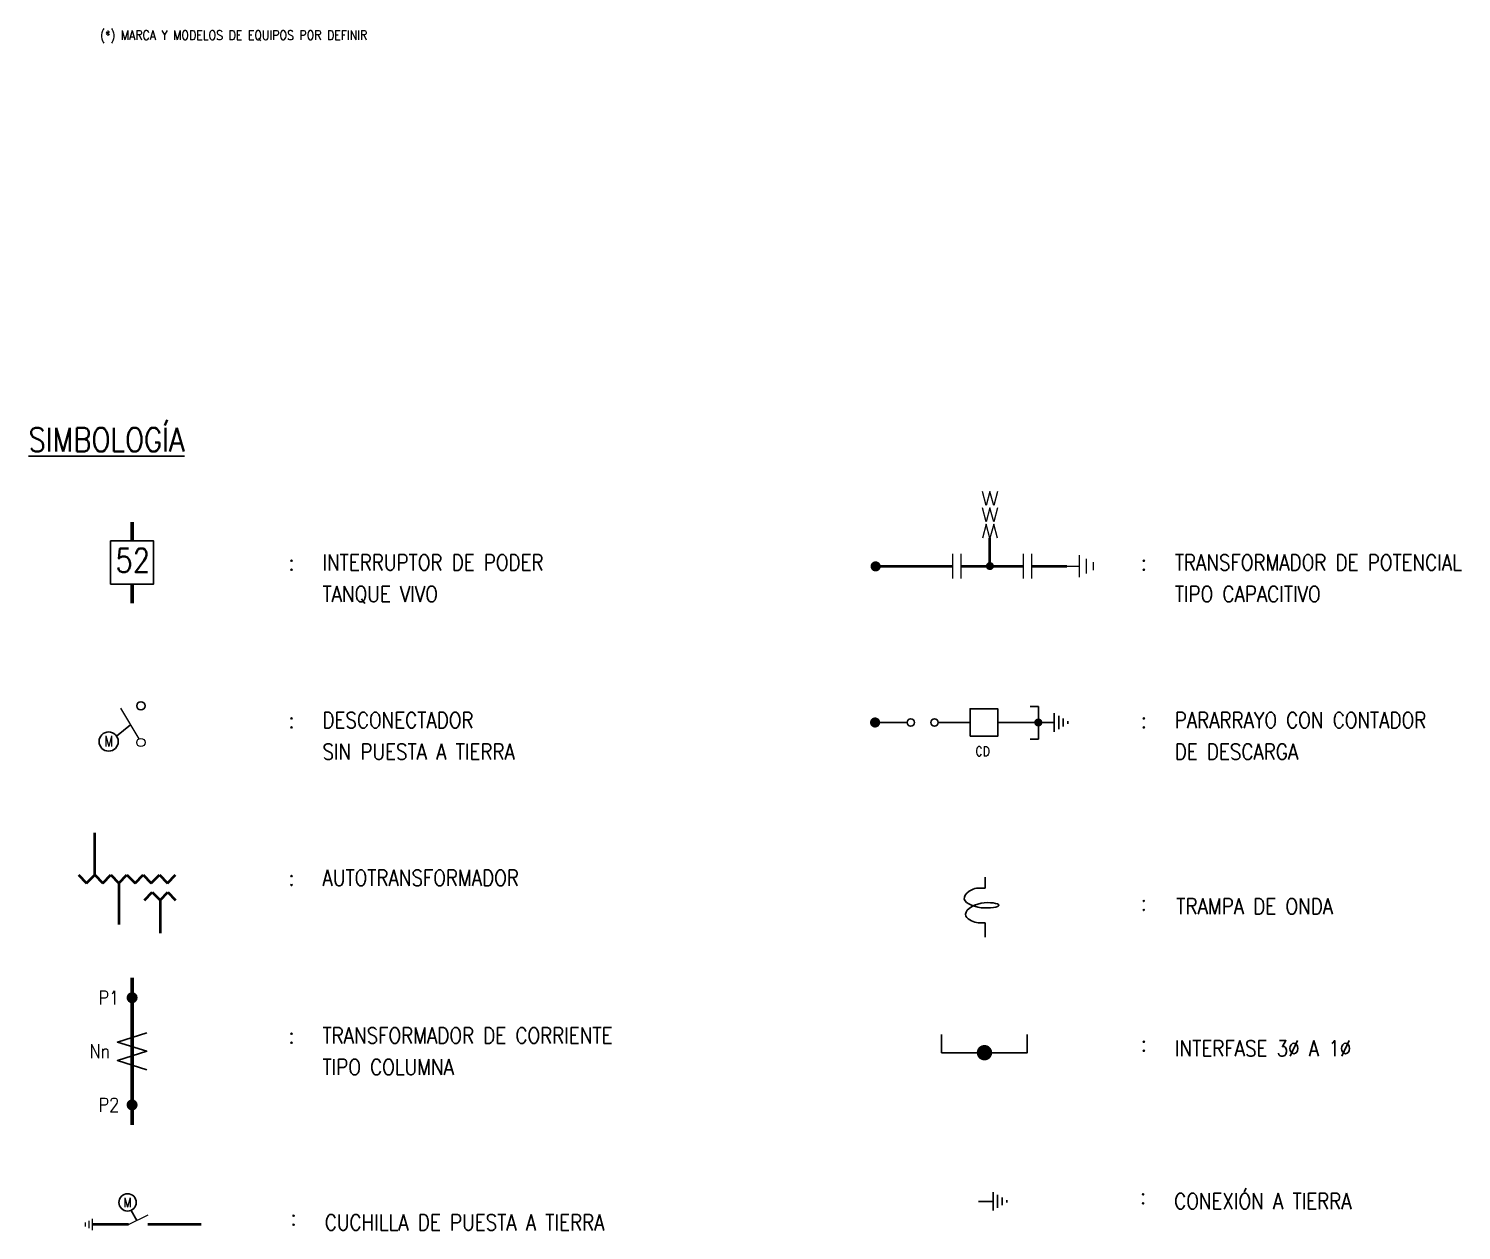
# Model space of a CAD drawing. Header units: millimetres. Extents: x 2767 to 3764, y 1686 to 2392.
# Drawn here: x 3385.2 to 3764.4, y 1800.1 to 2118.1 of the extents above; entities that cross this region are included whole.
import ezdxf
from ezdxf.enums import TextEntityAlignment as Align

# ---------------------------------------------------------------- set-up
doc = ezdxf.new("R2010")
doc.units = ezdxf.units.MM
for name, color, linetype in [('01-Formato_atrib', 9, 'Continuous'), ('4', 7, 'Continuous'), ('CONDUCTOR', 30, 'Continuous'), ('EL-Simbolos', 6, 'Continuous'), ('EL-SLIN-BLOC', 7, 'Continuous'), ('Símbolos', 1, 'Continuous')]:
    doc.layers.add(name, color=color, linetype=linetype)
doc.layers.add('BLANCO', color=7, linetype='Continuous', true_color=0xfcfcfc)
for name, color, linetype, lineweight in [('EL-Nivel-220Kv', 30, 'Continuous', 60), ('EL-SLDI-BLOC', 7, 'Continuous', 20), ('EL-SLDI-MAIN', 5, 'Continuous', 40), ('EL-SLDI-SCON', 7, 'Continuous', 20), ('GN-ANNO-TEXT-H2.0', 12, 'Continuous', 25), ('Texto', 9, 'Continuous', 20)]:
    doc.layers.add(name, color=color, linetype=linetype, lineweight=lineweight)
doc.styles.add('ROMANS', font='ROMANS.shx', dxfattribs={"height": 3})
doc.styles.add('TRANSELEC', font='romans.shx', dxfattribs={"width": 0.85})

# ---------------------------------------------------------------- blocks, each defined once
blk = doc.blocks.new('TRAMPA_ONDA')
at = {"layer": 'BLANCO', "color": 0}
for p, q in [((1023625.31, 1045756.03), (1023625.31, 1045757.42)), ((1023625.31, 1045751.62), (1023625.31, 1045749.82))]:
    blk.add_line(p, q, dxfattribs=at)
blk.add_spline([(1023625.31, 1045751.62), (1023623.6, 1045751.87), (1023622.89, 1045752.49), (1023624.81, 1045754.11), (1023627.08, 1045753.86), (1023624.82, 1045753.55), (1023622.68, 1045754.88), (1023623.61, 1045755.81), (1023625.31, 1045756.03)], degree=3, dxfattribs=at)
blk = doc.blocks.new('DESCspaT')
at = {"layer": 'EL-SLDI-BLOC', "color": 7}
blk.add_line((1022836.07, 1048508.38), (1022844.83, 1048493.69), dxfattribs=at)
blk.add_circle((1022845.79, 1048491.97), 1.97, dxfattribs=at)
at = {"layer": 'Símbolos', "color": 7}
blk.add_line((1022834.11, 1048495.05), (1022840.83, 1048500.4), dxfattribs=at)
for centre, radius in [((1022845.79, 1048509.49), 1.97), ((1022830.36, 1048492.41), 4.59)]:
    blk.add_circle(centre, radius, dxfattribs=at)
at = {"layer": 'GN-ANNO-TEXT-H2.0', "color": 7, "style": 'ROMANS', "width": 0.8}
blk.add_text('M', height=5.01, dxfattribs=at).set_placement((1022830.4, 1048492.59), align=Align.MIDDLE)
blk = doc.blocks.new('DIAG-27')
blk.add_lwpolyline([(3.2, 1), (-3.2, -1), (3.2, -3), (-3.2, -5), (3.2, -7)])
blk = doc.blocks.new('03-02-01')
at = {"const_width": 0.6}
blk.add_lwpolyline([(-0.3, 0, 1), (0.3, 0, 1)], format="xyb", close=True, dxfattribs=at)
at = {"style": 'ROMANS'}
blk.add_attdef('NOMBRE', (1.42, -0.98), '', height=2, dxfattribs=at)
blk = doc.blocks.new('interfase_3_a_1')
at = {"layer": 'EL-SLIN-BLOC'}
blk.add_lwpolyline([(2866.41, 2427.3), (2866.41, 2429.62), (2877.26, 2429.62), (2877.26, 2427.3)], dxfattribs=at)
at = {"layer": 'EL-SLIN-BLOC', "xscale": -1.628222459454683, "yscale": 1.628222459454683, "zscale": 1.628222459454683, "rotation": 180}
blk.add_blockref('03-02-01', (2871.83, 2429.62), dxfattribs=at)
blk = doc.blocks.new('descPaT')
at = {"layer": 'EL-SLDI-BLOC'}
for p, q in [((1023149.54, 1046737.32), (1023159.87, 1046742.38)), ((1023126.75, 1046736.29), (1023126.75, 1046738.36)), ((1023128.6, 1046735.34), (1023128.6, 1046739.31)), ((1023130.46, 1046734.38), (1023130.46, 1046740.27))]:
    blk.add_line(p, q, dxfattribs=at)
at = {"layer": 'EL-SLDI-BLOC', "color": 7, "lineweight": 25}
blk.add_line((1023153.86, 1046739.44), (1023150.85, 1046744.83), dxfattribs=at)
blk.add_circle((1023148.98, 1046749.02), 4.59, dxfattribs=at)
at = {"layer": 'EL-SLDI-MAIN'}
for p, q in [((1023149.54, 1046737.32), (1023130.46, 1046737.32)), ((1023187.98, 1046737.32), (1023159.67, 1046737.32))]:
    blk.add_line(p, q, dxfattribs=at)
at = {"layer": 'EL-SLDI-BLOC', "color": 7, "style": 'ROMANS', "width": 0.8}
blk.add_text('M', height=5.01, dxfattribs=at).set_placement((1023148.98, 1046749.02), align=Align.MIDDLE)

msp = doc.modelspace()

# ---------------------------------------------------------------- hatches: boundary and pattern name
at = {"layer": 'CONDUCTOR'}
h = msp.add_hatch(color=7, dxfattribs=at)
h.dxf.hatch_style = 1
edge = h.paths.add_edge_path()
edge.add_arc((3412.6, 1861.62), 1.47, 0, 360)
h = msp.add_hatch(color=7, dxfattribs=at)
h.dxf.hatch_style = 1
edge = h.paths.add_edge_path()
edge.add_arc((3412.6, 1833.25), 1.47, 0, 360, ccw=False)

# ---------------------------------------------------------------- linework, layer by layer
for p, q in [((3638.35, 1890.62), (3638.35, 1890.62)), ((3402.14, 1801.59), (3411.68, 1801.59)), ((3416.74, 1801.59), (3430.9, 1801.59))]:
    msp.add_line(p, q)
at = {"layer": '4', "color": 7}
for p, q in [((3652.45, 1938.72), (3650.31, 1938.72)), ((3652.45, 1934.77), (3652.45, 1938.72)), ((3617.71, 1934.45), (3609.24, 1934.45)), ((3634.4, 1934.45), (3625.94, 1934.45)), ((3652.13, 1934.45), (3641.7, 1934.45)), ((3652.13, 1934.45), (3641.7, 1934.45)), ((3652.45, 1930.07), (3652.45, 1934.13)), ((3652.77, 1934.45), (3656.62, 1934.45)), ((3656.62, 1934.45), (3656.62, 1936.88)), ((3656.62, 1934.45), (3656.62, 1932.01)), ((3657.84, 1932.72), (3657.84, 1936.18)), ((3659.06, 1933.42), (3659.06, 1935.48)), ((3660.27, 1934.12), (3660.27, 1934.77)), ((3652.45, 1930.07), (3650.31, 1930.07)), ((3640.45, 1807.73), (3640.45, 1810.16)), ((3641.66, 1806), (3641.66, 1809.46)), ((3642.88, 1806.7), (3642.88, 1808.76)), ((3636.59, 1807.73), (3640.45, 1807.73)), ((3640.45, 1807.73), (3640.45, 1805.29)), ((3644.1, 1807.4), (3644.1, 1808.05))]:
    msp.add_line(p, q, dxfattribs=at)
at = {"layer": '4', "color": 7, "lineweight": 40}
for p, q in [((3402.7, 1894.11), (3402.7, 1905.26)), ((3398.42, 1894.11), (3400.56, 1891.97)), ((3400.56, 1891.97), (3402.7, 1894.11)), ((3402.7, 1894.11), (3404.83, 1891.97)), ((3404.83, 1891.97), (3406.97, 1894.1)), ((3406.97, 1894.1), (3409.11, 1891.97)), ((3409.11, 1891.97), (3411.25, 1894.11)), ((3411.25, 1894.11), (3413.39, 1891.97)), ((3413.39, 1891.97), (3415.53, 1894.11)), ((3415.53, 1894.11), (3417.67, 1891.97)), ((3417.67, 1891.97), (3419.81, 1894.11)), ((3419.81, 1894.11), (3421.95, 1891.97)), ((3421.95, 1891.97), (3424.09, 1894.11)), ((3409.11, 1891.97), (3409.11, 1880.96)), ((3415.88, 1887.46), (3417.94, 1889.51)), ((3417.94, 1889.51), (3419.99, 1887.46)), ((3419.99, 1887.46), (3422.04, 1889.51)), ((3422.04, 1889.51), (3424.09, 1887.46)), ((3419.99, 1887.46), (3419.99, 1878.7))]:
    msp.add_line(p, q, dxfattribs=at)
at = {"layer": '4', "color": 7}
for points, const_width in [([(3610.05, 1975.75, -1), (3608.73, 1975.75, -1)], 1.37), ([(3609.9, 1934.45, -1), (3608.59, 1934.45, -1)], 1.37), ([(3652.97, 1934.45, 1), (3651.92, 1934.45, 1)], 1.1)]:
    msp.add_lwpolyline(points, format="xyb", close=True, dxfattribs=dict(at, const_width=const_width))
msp.add_lwpolyline([(3634.4, 1930.8), (3641.7, 1930.8), (3641.7, 1938.1), (3634.4, 1938.1)], close=True, dxfattribs=at)
for centre in [(3618.68, 1934.45), (3624.96, 1934.45)]:
    msp.add_circle(centre, 0.978, dxfattribs=at)
at = {"layer": 'EL-Nivel-220Kv', "color": 7}
for p, q in [((3412.61, 1987.5), (3412.61, 1982.48)), ((3412.61, 1966.07), (3412.61, 1971.09)), ((3412.61, 1828), (3412.61, 1866.87))]:
    msp.add_line(p, q, dxfattribs=at)
at = {"layer": 'EL-Simbolos', "color": 7}
msp.add_lwpolyline([(3406.92, 1971.09), (3406.92, 1982.48), (3412.62, 1982.48), (3418.31, 1982.48), (3418.31, 1971.09)], close=True, dxfattribs=at)
at = {"layer": 'EL-SLDI-BLOC', "color": 7}
for p, q in [((3629.82, 1972.58), (3629.82, 1979.1)), ((3631.98, 1972.58), (3631.98, 1979.1)), ((3648.53, 1972.58), (3648.53, 1979.1)), ((3650.69, 1972.58), (3650.69, 1979.1)), ((3660, 1975.84), (3663.36, 1975.84)), ((3663.36, 1972.89), (3663.36, 1978.73)), ((3665.2, 1973.84), (3665.2, 1977.79)), ((3667.04, 1974.79), (3667.04, 1976.84))]:
    msp.add_line(p, q, dxfattribs=at)
for points in [[(3641.62, 1995.58), (3640.63, 1991.87), (3639.63, 1995.58), (3638.64, 1991.87), (3637.64, 1995.58)], [(3641.62, 1991.29), (3640.63, 1987.58), (3639.63, 1991.29), (3638.64, 1987.58), (3637.64, 1991.29)], [(3641.62, 1983.19), (3640.63, 1986.9), (3639.63, 1983.19), (3638.64, 1986.9), (3637.64, 1983.19)]]:
    msp.add_lwpolyline(points, dxfattribs=at)
at = {"layer": 'EL-SLDI-MAIN', "color": 7}
for p, q in [((3639.63, 1975.84), (3639.63, 1983.19)), ((3609.28, 1975.84), (3629.82, 1975.84)), ((3631.98, 1975.84), (3648.53, 1975.84)), ((3650.69, 1975.84), (3660, 1975.84))]:
    msp.add_line(p, q, dxfattribs=at)
at = {"layer": 'EL-SLDI-MAIN', "color": 7, "const_width": 1.06}
msp.add_lwpolyline([(3639.1, 1975.84, 1), (3640.16, 1975.84, 1)], format="xyb", close=True, dxfattribs=at)

# ---------------------------------------------------------------- block references
at = {"color": 7, "xscale": 2.086175653143511, "yscale": 2.086175653143511, "zscale": 2.086175653143511, "rotation": 180}
msp.add_blockref('interfase_3_a_1', (9629.33, 6915.68), dxfattribs=at)
at = {"layer": 'EL-SLDI-BLOC', "color": 7, "xscale": 0.5534358805311972, "yscale": 0.5534358805311972, "zscale": 0.5534358805311972}
msp.add_blockref('DESCspaT', (-562664.63, -578343.92), dxfattribs=at)
at = {"layer": 'EL-SLDI-BLOC', "color": 1, "xscale": 0.5, "yscale": 0.5, "zscale": 0.5}
msp.add_blockref('descPaT', (-508163.09, -521567.07), dxfattribs=at)
at = {"layer": 'EL-SLDI-SCON', "color": 7, "xscale": 2.086175653143511, "yscale": 2.086175653143511, "zscale": 2.086175653143511}
msp.add_blockref('TRAMPA_ONDA', (-2131823.85, -2179740.15), dxfattribs=at)
at = {"layer": 'Símbolos', "color": 7, "xscale": -1.21644902334798, "yscale": 1.21644902334798, "zscale": 1.21644902334798, "rotation": 180}
msp.add_blockref('DIAG-27', (3412.6, 1843.79), dxfattribs=at)

# ---------------------------------------------------------------- texts
at = {"insert": (3635.8, 1928.08), "char_height": 2.5, "attachment_point": 1, "style": 'TRANSELEC'}
msp.add_mtext_dynamic_manual_height_columns('CD', width=8.516, gutter_width=12.5, heights=[0], dxfattribs=at)
at = {"layer": '01-Formato_atrib', "color": 7, "style": 'TRANSELEC', "width": 0.85}
msp.add_text('%%USIMBOLOGÍA', height=6.2585, dxfattribs=at).set_placement((3385.22, 2006.17))
at = {"layer": '4', "color": 7, "insert": (3408.22, 1980.49), "char_height": 6.259, "attachment_point": 1, "style": 'TRANSELEC'}
msp.add_mtext_dynamic_manual_height_columns('52', width=9.0054, gutter_width=103.35, heights=[0], dxfattribs=at)
at = {"layer": 'GN-ANNO-TEXT-H2.0', "insert": (3404.16, 2117.59), "char_height": 2.5, "attachment_point": 1, "style": 'TRANSELEC'}
msp.add_mtext_dynamic_manual_height_columns('\\pxt4;(*) MARCA Y MODELOS DE EQUIPOS POR DEFINIR', width=108.9472, gutter_width=12.5, heights=[0], dxfattribs=at)
at = {"layer": 'Texto', "color": 7, "width": 0.85}
for s, height, style, p in [(':', 4.17, 'TRANSELEC', (3454.02, 1976.78)), ('INTERRUPTOR DE PODER', 4.1724, 'TRANSELEC', (3462.99, 1976.78)), (':', 4.17, 'TRANSELEC', (3679.59, 1976.78)), ('TRANSFORMADOR DE POTENCIAL ', 4.1724, 'TRANSELEC', (3688.56, 1976.78)), ('TANQUE VIVO', 4.1724, 'TRANSELEC', (3462.99, 1968.44)), ('TIPO CAPACITIVO', 4.1724, 'TRANSELEC', (3688.56, 1968.44)), (':', 4.17, 'TRANSELEC', (3454.02, 1935.06)), ('DESCONECTADOR', 4.1724, 'TRANSELEC', (3462.99, 1935.06)), (':', 4.17, 'TRANSELEC', (3679.59, 1935.06)), ('PARARRAYO CON CONTADOR', 4.1724, 'TRANSELEC', (3688.56, 1935.06)), ('SIN PUESTA A TIERRA', 4.1724, 'TRANSELEC', (3462.99, 1926.71)), ('DE DESCARGA', 4.1724, 'TRANSELEC', (3688.56, 1926.71)), (':', 4.17, 'TRANSELEC', (3454.02, 1893.33)), ('AUTOTRANSFORMADOR', 4.1724, 'TRANSELEC', (3462.99, 1893.33)), (':', 4.17, 'TRANSELEC', (3679.57, 1886.75)), ('TRAMPA DE ONDA', 4.1724, 'TRANSELEC', (3688.97, 1885.81)), ('P1', 3.651, 'ROMANS', (3403.73, 1861.62)), (':', 4.17, 'TRANSELEC', (3454.02, 1851.61)), ('TRANSFORMADOR DE CORRIENTE', 4.1724, 'TRANSELEC', (3462.99, 1851.61)), (':', 4.17, 'TRANSELEC', (3679.6, 1849.5)), ('INTERFASE 3%%C A 1%%C', 4.1724, 'TRANSELEC', (3688.62, 1848.19)), ('TIPO COLUMNA', 4.1724, 'TRANSELEC', (3462.99, 1843.27)), ('P2', 3.651, 'ROMANS', (3403.73, 1833.25)), (':', 4.17, 'TRANSELEC', (3679.39, 1809.08)), ('CONEXIÓN A TIERRA', 4.1724, 'TRANSELEC', (3688.41, 1807.77)), (':', 4.17, 'TRANSELEC', (3454.59, 1803.45)), ('CUCHILLA DE PUESTA A TIERRA', 4.1724, 'TRANSELEC', (3463.61, 1802.14))]:
    msp.add_text(s, height=height, dxfattribs=dict(at, style=style)).set_placement(p, align=Align.MIDDLE_LEFT)
at = {"layer": 'Texto', "color": 7, "style": 'ROMANS', "width": 0.85}
msp.add_text('Nn', height=3.651, dxfattribs=at).set_placement((3404.01, 1845.63), align=Align.CENTER)

doc.saveas('drawing.dxf')
